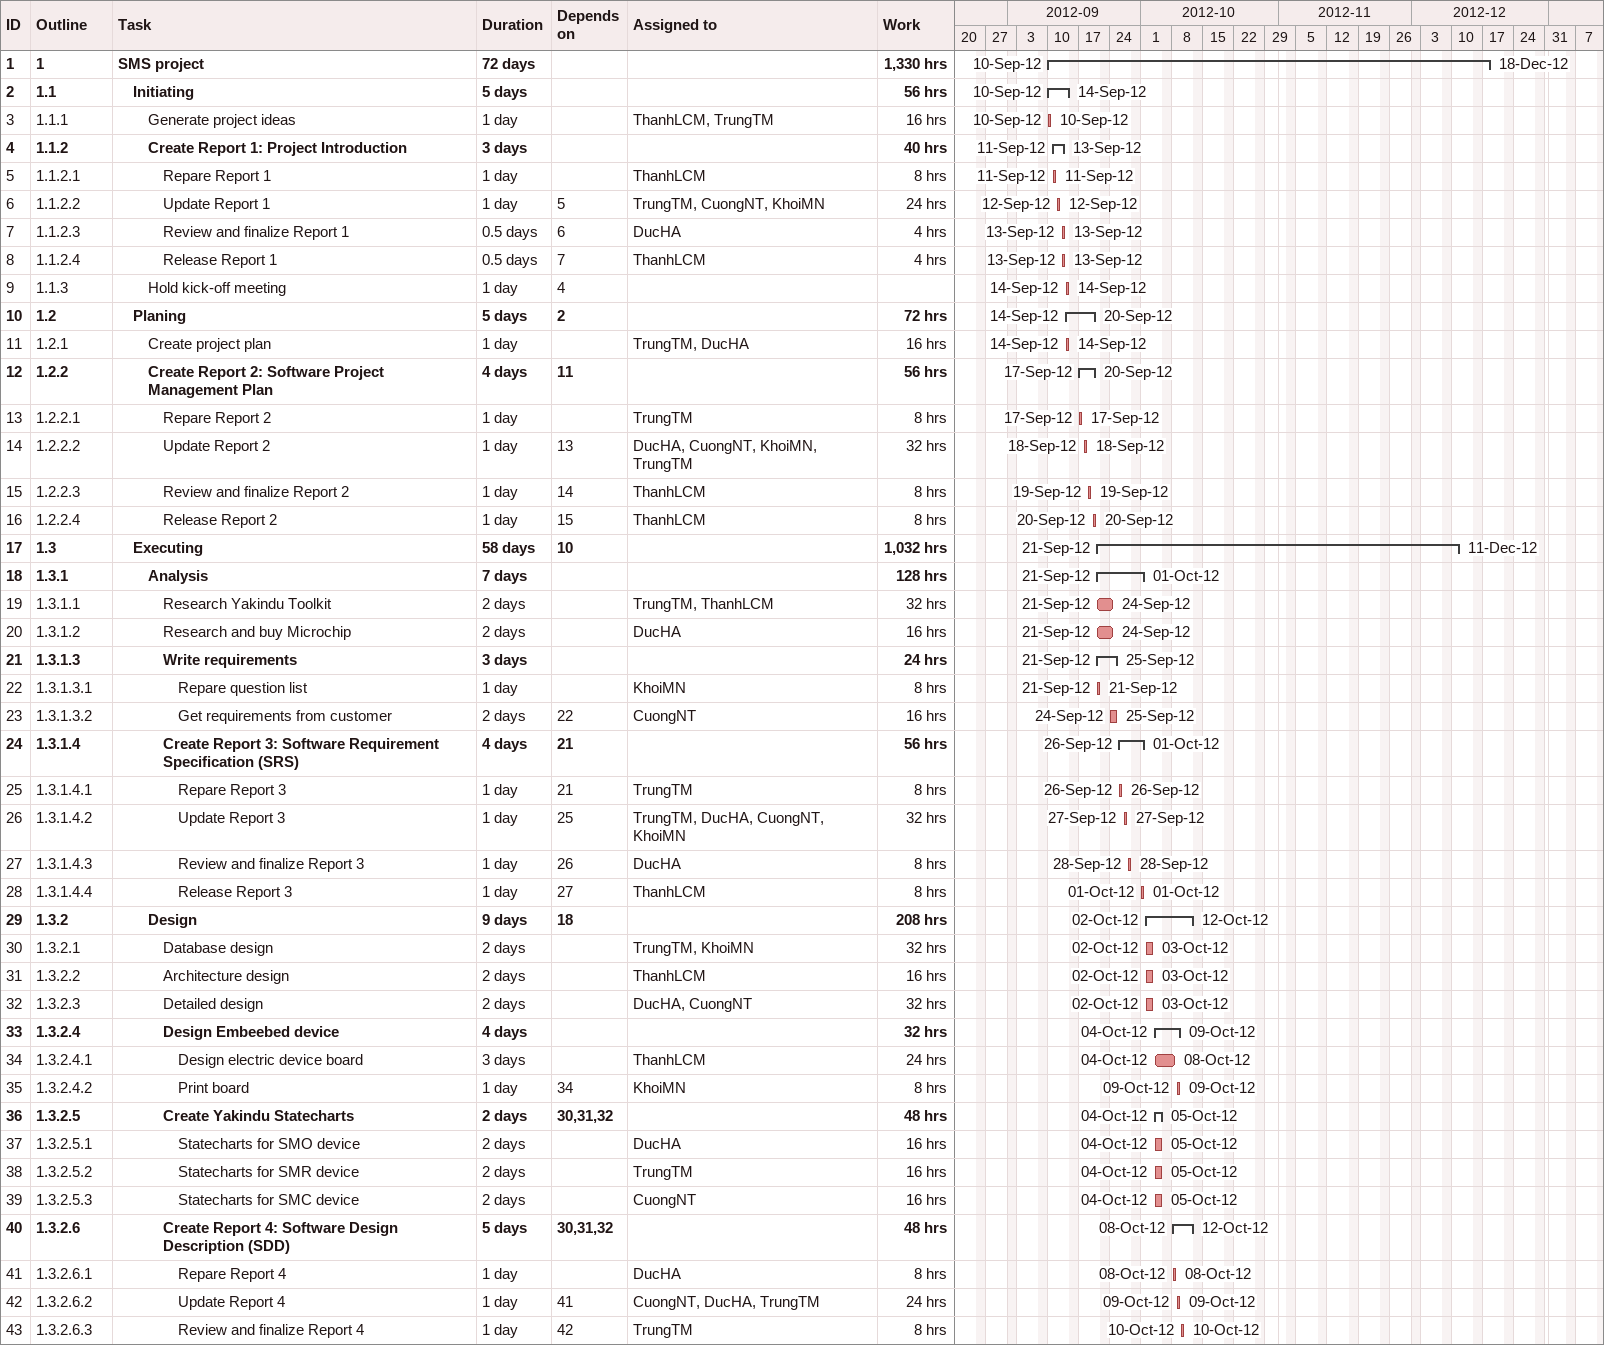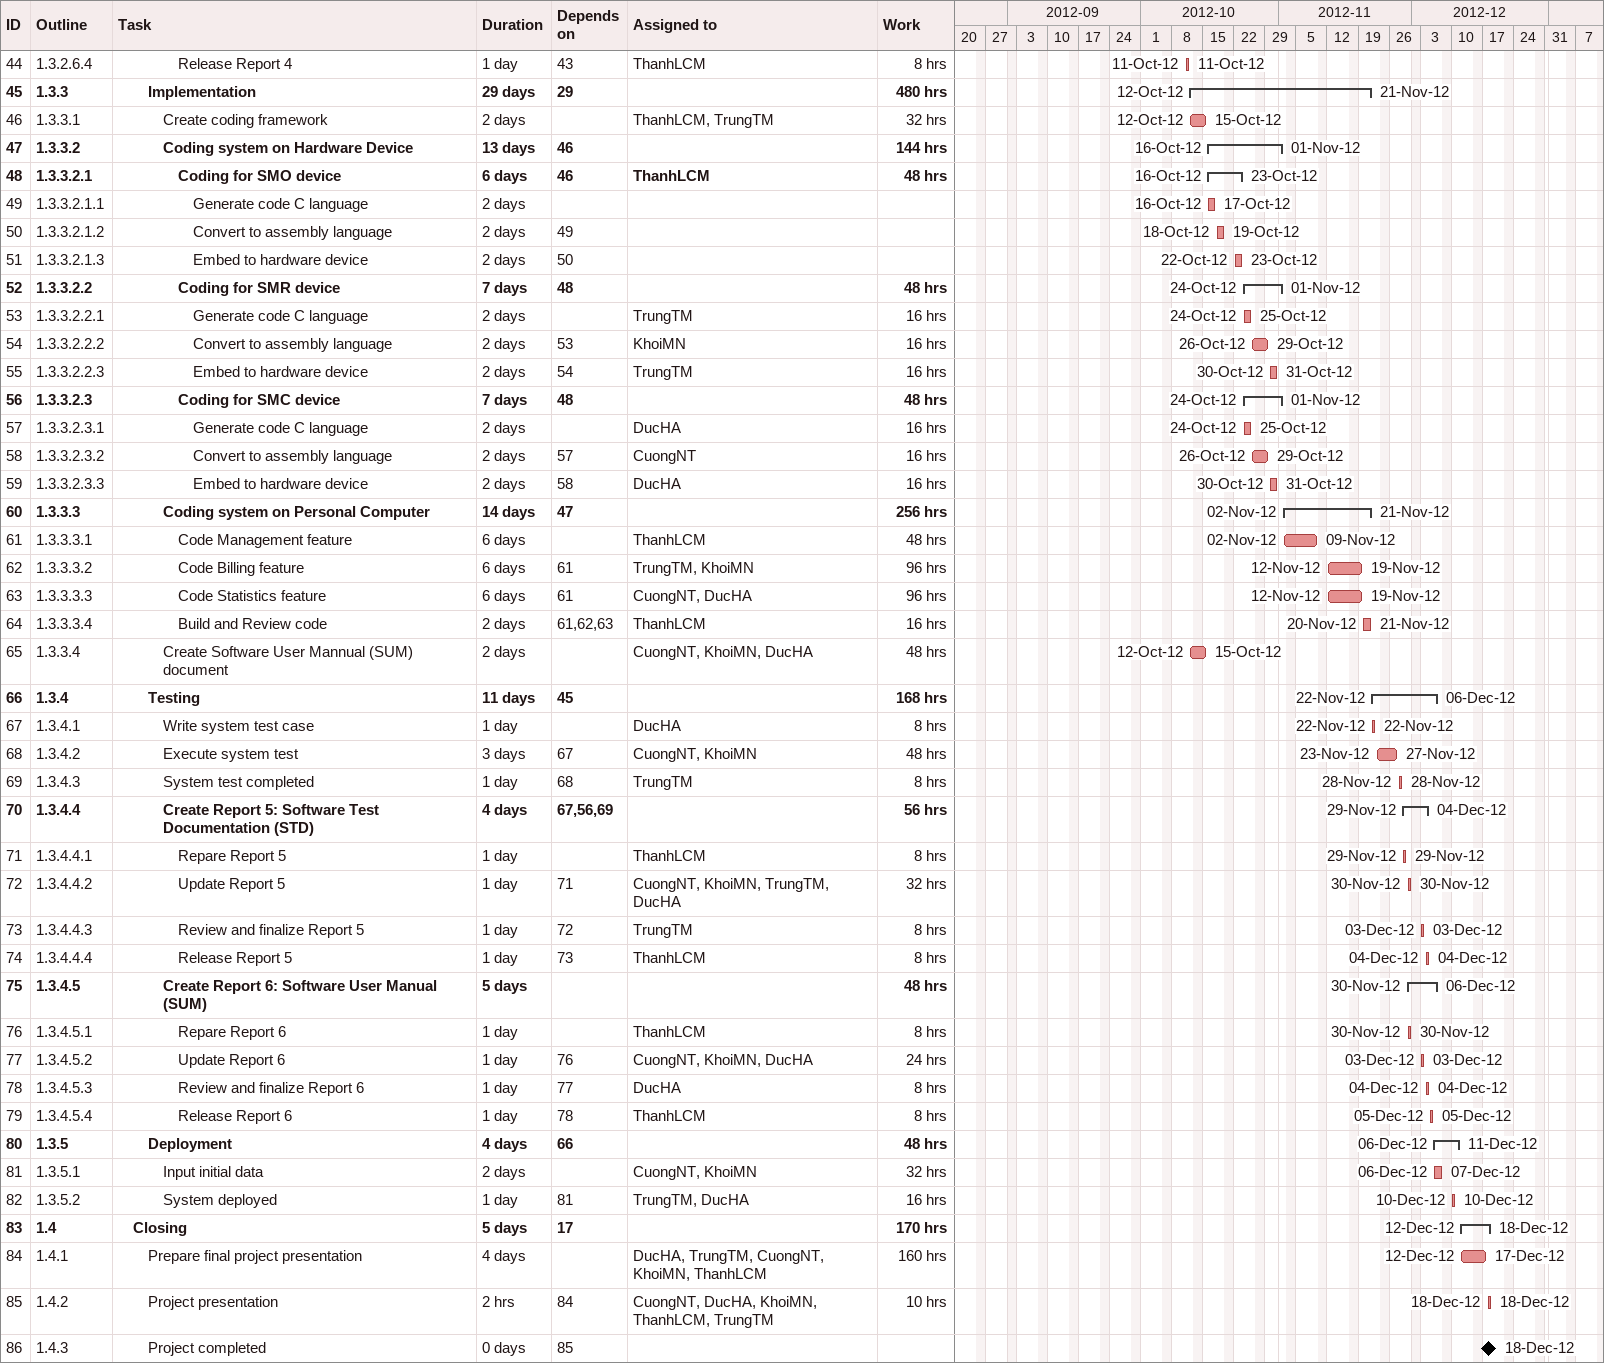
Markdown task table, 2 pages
| ID | WBS | Task | Duration | Start | Finish | Predecessors | Resources | Work (h) |
|---|---|---|---|---|---|---|---|---|
| 1 | 1 | **SMS project** | 72d | 2012-09-10 | 2012-12-18 |  |  | 1330 |
| 2 | 1.1 | **Initiating** | 5d | 2012-09-10 | 2012-09-14 |  |  | 56 |
| 3 | 1.1.1 | Generate project ideas | 1d | 2012-09-10 | 2012-09-10 |  | ThanhLCM, TrungTM | 16 |
| 4 | 1.1.2 | **Create Report 1: Project Introduction** | 3d | 2012-09-11 | 2012-09-13 |  |  | 40 |
| 5 | 1.1.2.1 | Repare Report 1 | 1d | 2012-09-11 | 2012-09-11 |  | ThanhLCM | 8 |
| 6 | 1.1.2.2 | Update Report 1 | 1d | 2012-09-12 | 2012-09-12 | 5 | TrungTM, CuongNT, KhoiMN | 24 |
| 7 | 1.1.2.3 | Review and finalize Report 1 | 0.5d | 2012-09-13 | 2012-09-13 | 6 | DucHA | 4 |
| 8 | 1.1.2.4 | Release Report 1 | 0.5d | 2012-09-13 | 2012-09-13 | 7 | ThanhLCM | 4 |
| 9 | 1.1.3 | Hold kick-off meeting | 1d | 2012-09-14 | 2012-09-14 | 4 |  |  |
| 10 | 1.2 | **Planing** | 5d | 2012-09-14 | 2012-09-20 | 2 |  | 72 |
| 11 | 1.2.1 | Create project plan | 1d | 2012-09-14 | 2012-09-14 |  | TrungTM, DucHA | 16 |
| 12 | 1.2.2 | **Create Report 2: Software Project Management Plan** | 4d | 2012-09-17 | 2012-09-20 | 11 |  | 56 |
| 13 | 1.2.2.1 | Repare Report 2 | 1d | 2012-09-17 | 2012-09-17 |  | TrungTM | 8 |
| 14 | 1.2.2.2 | Update Report 2 | 1d | 2012-09-18 | 2012-09-18 | 13 | DucHA, CuongNT, KhoiMN, TrungTM | 32 |
| 15 | 1.2.2.3 | Review and finalize Report 2 | 1d | 2012-09-19 | 2012-09-19 | 14 | ThanhLCM | 8 |
| 16 | 1.2.2.4 | Release Report 2 | 1d | 2012-09-20 | 2012-09-20 | 15 | ThanhLCM | 8 |
| 17 | 1.3 | **Executing** | 58d | 2012-09-21 | 2012-12-11 | 10 |  | 1032 |
| 18 | 1.3.1 | **Analysis** | 7d | 2012-09-21 | 2012-10-01 |  |  | 128 |
| 19 | 1.3.1.1 | Research Yakindu Toolkit | 2d | 2012-09-21 | 2012-09-24 |  | TrungTM, ThanhLCM | 32 |
| 20 | 1.3.1.2 | Research and buy Microchip | 2d | 2012-09-21 | 2012-09-24 |  | DucHA | 16 |
| 21 | 1.3.1.3 | **Write requirements** | 3d | 2012-09-21 | 2012-09-25 |  |  | 24 |
| 22 | 1.3.1.3.1 | Repare question list | 1d | 2012-09-21 | 2012-09-21 |  | KhoiMN | 8 |
| 23 | 1.3.1.3.2 | Get requirements from customer | 2d | 2012-09-24 | 2012-09-25 | 22 | CuongNT | 16 |
| 24 | 1.3.1.4 | **Create Report 3: Software Requirement Specification (SRS)** | 4d | 2012-09-26 | 2012-10-01 | 21 |  | 56 |
| 25 | 1.3.1.4.1 | Repare Report 3 | 1d | 2012-09-26 | 2012-09-26 | 21 | TrungTM | 8 |
| 26 | 1.3.1.4.2 | Update Report 3 | 1d | 2012-09-27 | 2012-09-27 | 25 | TrungTM, DucHA, CuongNT, KhoiMN | 32 |
| 27 | 1.3.1.4.3 | Review and finalize Report 3 | 1d | 2012-09-28 | 2012-09-28 | 26 | DucHA | 8 |
| 28 | 1.3.1.4.4 | Release Report 3 | 1d | 2012-10-01 | 2012-10-01 | 27 | ThanhLCM | 8 |
| 29 | 1.3.2 | **Design** | 9d | 2012-10-02 | 2012-10-12 | 18 |  | 208 |
| 30 | 1.3.2.1 | Database design | 2d | 2012-10-02 | 2012-10-03 |  | TrungTM, KhoiMN | 32 |
| 31 | 1.3.2.2 | Architecture design | 2d | 2012-10-02 | 2012-10-03 |  | ThanhLCM | 16 |
| 32 | 1.3.2.3 | Detailed design | 2d | 2012-10-02 | 2012-10-03 |  | DucHA, CuongNT | 32 |
| 33 | 1.3.2.4 | **Design Embeebed device** | 4d | 2012-10-04 | 2012-10-09 |  |  | 32 |
| 34 | 1.3.2.4.1 | Design electric device board | 3d | 2012-10-04 | 2012-10-08 |  | ThanhLCM | 24 |
| 35 | 1.3.2.4.2 | Print board | 1d | 2012-10-09 | 2012-10-09 | 34 | KhoiMN | 8 |
| 36 | 1.3.2.5 | **Create Yakindu Statecharts** | 2d | 2012-10-04 | 2012-10-05 | 30, 31, 32 |  | 48 |
| 37 | 1.3.2.5.1 | Statecharts for SMO device | 2d | 2012-10-04 | 2012-10-05 |  | DucHA | 16 |
| 38 | 1.3.2.5.2 | Statecharts for SMR device | 2d | 2012-10-04 | 2012-10-05 |  | TrungTM | 16 |
| 39 | 1.3.2.5.3 | Statecharts for SMC device | 2d | 2012-10-04 | 2012-10-05 |  | CuongNT | 16 |
| 40 | 1.3.2.6 | **Create Report 4: Software Design Description (SDD)** | 5d | 2012-10-08 | 2012-10-12 | 30, 31, 32 |  | 48 |
| 41 | 1.3.2.6.1 | Repare Report 4 | 1d | 2012-10-08 | 2012-10-08 |  | DucHA | 8 |
| 42 | 1.3.2.6.2 | Update Report 4 | 1d | 2012-10-09 | 2012-10-09 | 41 | CuongNT, DucHA, TrungTM | 24 |
| 43 | 1.3.2.6.3 | Review and finalize Report 4 | 1d | 2012-10-10 | 2012-10-10 | 42 | TrungTM | 8 |
| 44 | 1.3.2.6.4 | Release Report 4 | 1d | 2012-10-11 | 2012-10-11 | 43 | ThanhLCM | 8 |
| 45 | 1.3.3 | **Implementation** | 29d | 2012-10-12 | 2012-11-21 | 29 |  | 480 |
| 46 | 1.3.3.1 | Create coding framework | 2d | 2012-10-12 | 2012-10-15 |  | ThanhLCM, TrungTM | 32 |
| 47 | 1.3.3.2 | **Coding system on Hardware Device** | 13d | 2012-10-16 | 2012-11-01 | 46 |  | 144 |
| 48 | 1.3.3.2.1 | **Coding for SMO device** | 6d | 2012-10-16 | 2012-10-23 | 46 | ThanhLCM | 48 |
| 49 | 1.3.3.2.1.1 | Generate code C language | 2d | 2012-10-16 | 2012-10-17 |  |  |  |
| 50 | 1.3.3.2.1.2 | Convert to assembly language | 2d | 2012-10-18 | 2012-10-19 | 49 |  |  |
| 51 | 1.3.3.2.1.3 | Embed to hardware device | 2d | 2012-10-22 | 2012-10-23 | 50 |  |  |
| 52 | 1.3.3.2.2 | **Coding for SMR device** | 7d | 2012-10-24 | 2012-11-01 | 48 |  | 48 |
| 53 | 1.3.3.2.2.1 | Generate code C language | 2d | 2012-10-24 | 2012-10-25 |  | TrungTM | 16 |
| 54 | 1.3.3.2.2.2 | Convert to assembly language | 2d | 2012-10-26 | 2012-10-29 | 53 | KhoiMN | 16 |
| 55 | 1.3.3.2.2.3 | Embed to hardware device | 2d | 2012-10-30 | 2012-10-31 | 54 | TrungTM | 16 |
| 56 | 1.3.3.2.3 | **Coding for SMC device** | 7d | 2012-10-24 | 2012-11-01 | 48 |  | 48 |
| 57 | 1.3.3.2.3.1 | Generate code C language | 2d | 2012-10-24 | 2012-10-25 |  | DucHA | 16 |
| 58 | 1.3.3.2.3.2 | Convert to assembly language | 2d | 2012-10-26 | 2012-10-29 | 57 | CuongNT | 16 |
| 59 | 1.3.3.2.3.3 | Embed to hardware device | 2d | 2012-10-30 | 2012-10-31 | 58 | DucHA | 16 |
| 60 | 1.3.3.3 | **Coding system on Personal Computer** | 14d | 2012-11-02 | 2012-11-21 | 47 |  | 256 |
| 61 | 1.3.3.3.1 | Code Management feature | 6d | 2012-11-02 | 2012-11-09 |  | ThanhLCM | 48 |
| 62 | 1.3.3.3.2 | Code Billing feature | 6d | 2012-11-12 | 2012-11-19 | 61 | TrungTM, KhoiMN | 96 |
| 63 | 1.3.3.3.3 | Code Statistics feature | 6d | 2012-11-12 | 2012-11-19 | 61 | CuongNT, DucHA | 96 |
| 64 | 1.3.3.3.4 | Build and Review code | 2d | 2012-11-20 | 2012-11-21 | 61, 62, 63 | ThanhLCM | 16 |
| 65 | 1.3.3.4 | Create Software User Mannual (SUM) document | 2d | 2012-10-12 | 2012-10-15 |  | CuongNT, KhoiMN, DucHA | 48 |
| 66 | 1.3.4 | **Testing** | 11d | 2012-11-22 | 2012-12-06 | 45 |  | 168 |
| 67 | 1.3.4.1 | Write system test case | 1d | 2012-11-22 | 2012-11-22 |  | DucHA | 8 |
| 68 | 1.3.4.2 | Execute system test | 3d | 2012-11-23 | 2012-11-27 | 67 | CuongNT, KhoiMN | 48 |
| 69 | 1.3.4.3 | System test completed | 1d | 2012-11-28 | 2012-11-28 | 68 | TrungTM | 8 |
| 70 | 1.3.4.4 | **Create Report 5: Software Test Documentation (STD)** | 4d | 2012-11-29 | 2012-12-04 | 67, 56, 69 |  | 56 |
| 71 | 1.3.4.4.1 | Repare Report 5 | 1d | 2012-11-29 | 2012-11-29 |  | ThanhLCM | 8 |
| 72 | 1.3.4.4.2 | Update Report 5 | 1d | 2012-11-30 | 2012-11-30 | 71 | CuongNT, KhoiMN, TrungTM, DucHA | 32 |
| 73 | 1.3.4.4.3 | Review and finalize Report 5 | 1d | 2012-12-03 | 2012-12-03 | 72 | TrungTM | 8 |
| 74 | 1.3.4.4.4 | Release Report 5 | 1d | 2012-12-04 | 2012-12-04 | 73 | ThanhLCM | 8 |
| 75 | 1.3.4.5 | **Create Report 6: Software User Manual (SUM)** | 5d | 2012-11-30 | 2012-12-06 |  |  | 48 |
| 76 | 1.3.4.5.1 | Repare Report 6 | 1d | 2012-11-30 | 2012-11-30 |  | ThanhLCM | 8 |
| 77 | 1.3.4.5.2 | Update Report 6 | 1d | 2012-12-03 | 2012-12-03 | 76 | CuongNT, KhoiMN, DucHA | 24 |
| 78 | 1.3.4.5.3 | Review and finalize Report 6 | 1d | 2012-12-04 | 2012-12-04 | 77 | DucHA | 8 |
| 79 | 1.3.4.5.4 | Release Report 6 | 1d | 2012-12-05 | 2012-12-05 | 78 | ThanhLCM | 8 |
| 80 | 1.3.5 | **Deployment** | 4d | 2012-12-06 | 2012-12-11 | 66 |  | 48 |
| 81 | 1.3.5.1 | Input initial data | 2d | 2012-12-06 | 2012-12-07 |  | CuongNT, KhoiMN | 32 |
| 82 | 1.3.5.2 | System deployed | 1d | 2012-12-10 | 2012-12-10 | 81 | TrungTM, DucHA | 16 |
| 83 | 1.4 | **Closing** | 5d | 2012-12-12 | 2012-12-18 | 17 |  | 170 |
| 84 | 1.4.1 | Prepare final project presentation | 4d | 2012-12-12 | 2012-12-17 |  | DucHA, TrungTM, CuongNT, KhoiMN, ThanhLCM | 160 |
| 85 | 1.4.2 | Project presentation | 2h | 2012-12-18 | 2012-12-18 | 84 | CuongNT, DucHA, KhoiMN, ThanhLCM, TrungTM | 10 |
| 86 | 1.4.3 | Project completed | 0d | 2012-12-18 | 2012-12-18 | 85 |  |  |
